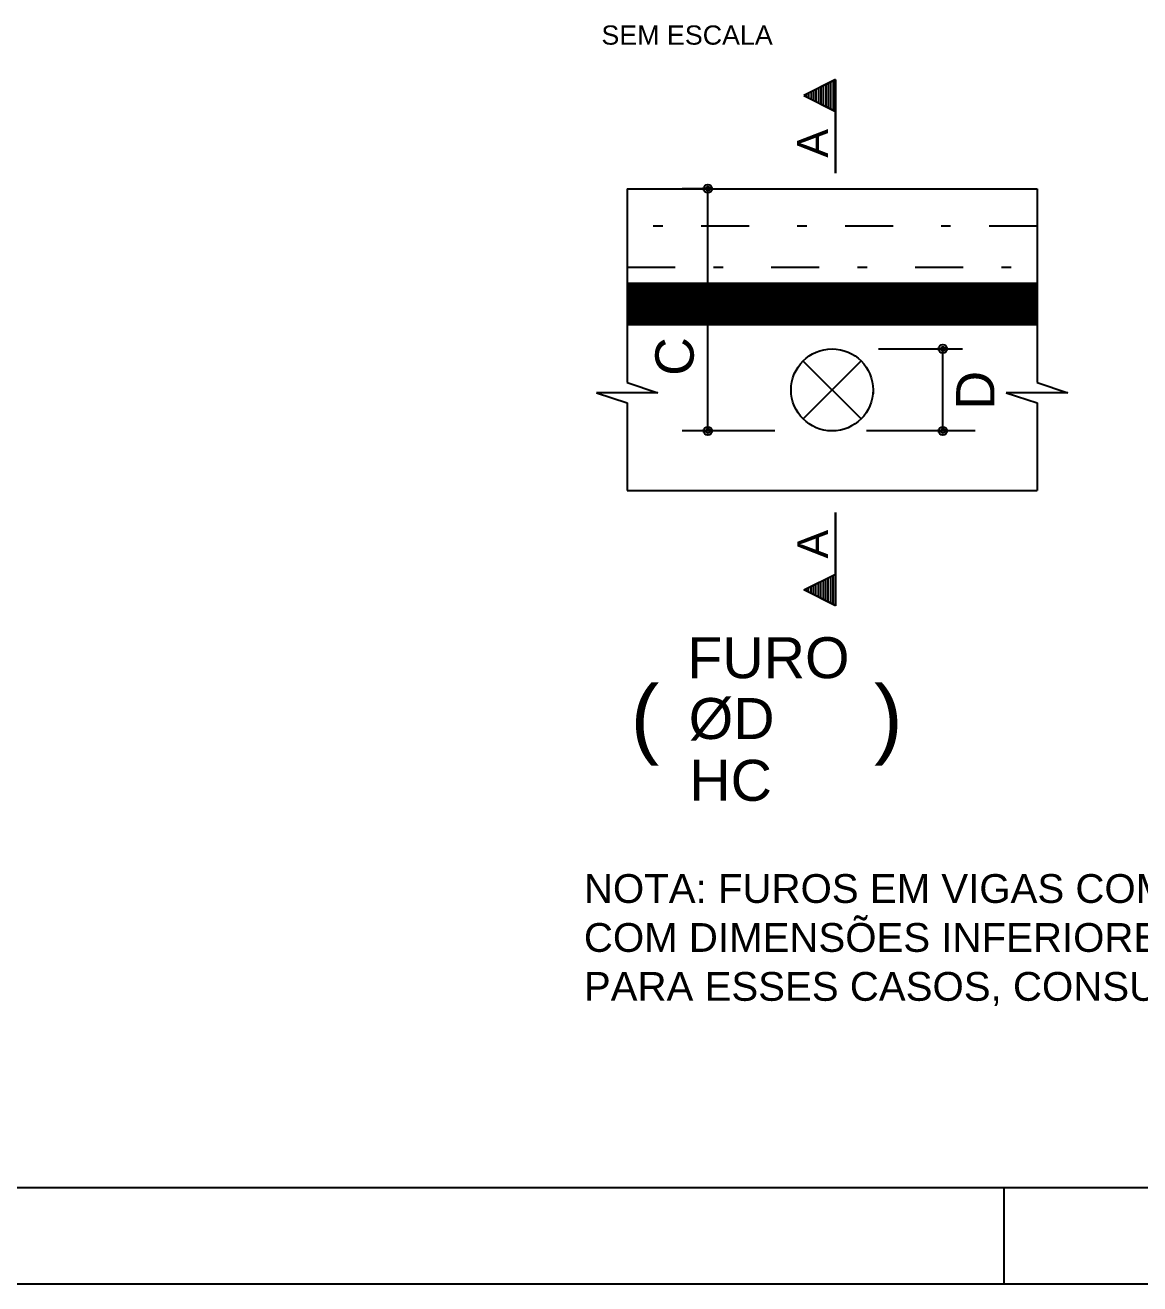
# Model space of a CAD drawing. Extents: x 0 to 119, y 0 to 84.
# Drawn here: x 16.2 to 27.82, y 0 to 13.12 of the extents above; entities that cross this region are included whole.
import ezdxf

# ---------------------------------------------------------------- set-up
doc = ezdxf.new("R2010")
doc.units = 0
doc.header["$MEASUREMENT"] = 0
doc.linetypes.add('ESTILO_TQS_0003', pattern=[1.5, 0.5, -0.4, 0.1, -0.5])
for name, color, linetype in [('15', 12, 'CONTINUOUS'), ('29', 9, 'CONTINUOUS'), ('3', 7, 'CONTINUOUS'), ('40', 7, 'CONTINUOUS'), ('7', 232, 'CONTINUOUS')]:
    doc.layers.add(name, color=color, linetype=linetype)
doc.styles.add('TQS_ARIAL', font='arial.ttf')

msp = doc.modelspace()

# ---------------------------------------------------------------- linework, layer by layer
at = {"layer": '29', "color": 9, "linetype": 'Continuous'}
for p, q in [((22.473323, 9.999959), (22.897356, 10.423992)), ((22.473323, 10.014101), (22.883213, 10.423992)), ((22.473323, 10.028243), (22.869071, 10.423992)), ((22.473323, 10.042386), (22.854929, 10.423992)), ((22.473323, 10.056528), (22.840787, 10.423992)), ((22.473323, 10.07067), (22.826645, 10.423992)), ((22.473323, 10.084812), (22.812503, 10.423992)), ((22.473323, 10.098954), (22.798361, 10.423992)), ((22.473323, 10.113096), (22.784218, 10.423992)), ((22.473323, 10.127238), (22.770076, 10.423992)), ((22.473323, 10.14138), (22.755934, 10.423992)), ((22.473323, 10.155523), (22.741792, 10.423992)), ((22.473323, 10.169665), (22.72765, 10.423992)), ((22.473323, 10.183807), (22.713508, 10.423992)), ((22.473323, 10.197949), (22.699366, 10.423992)), ((22.473323, 10.212091), (22.685224, 10.423992)), ((22.473323, 10.226233), (22.671081, 10.423992)), ((22.473323, 10.240375), (22.656939, 10.423992)), ((22.473323, 10.254518), (22.642797, 10.423992)), ((22.473323, 10.26866), (22.628655, 10.423992)), ((22.473323, 10.282802), (22.614513, 10.423992)), ((22.473323, 10.296944), (22.600371, 10.423992)), ((22.473323, 10.311086), (22.586229, 10.423992)), ((22.473323, 10.325228), (22.572086, 10.423992)), ((22.473323, 10.33937), (22.557944, 10.423992)), ((22.473323, 10.353513), (22.543802, 10.423992)), ((22.473323, 10.367655), (22.52966, 10.423992)), ((22.473323, 10.381797), (22.515518, 10.423992)), ((22.473323, 10.395939), (22.501376, 10.423992)), ((22.473323, 10.410081), (22.487234, 10.423992)), ((22.473323, 10.421285), (22.897712, 9.996895)), ((22.473323, 10.407143), (22.88357, 9.996895)), ((22.473323, 10.393), (22.869428, 9.996895)), ((22.473323, 10.378858), (22.855286, 9.996895)), ((22.473323, 10.364716), (22.841144, 9.996895)), ((22.484401, 9.996895), (22.911498, 10.423992)), ((22.484758, 10.423992), (22.911854, 9.996895)), ((22.498543, 9.996895), (22.92564, 10.423992)), ((22.4989, 10.423992), (22.925997, 9.996895)), ((22.512685, 9.996895), (22.939782, 10.423992)), ((22.513042, 10.423992), (22.940139, 9.996895)), ((22.526827, 9.996895), (22.953924, 10.423992)), ((22.527184, 10.423992), (22.954281, 9.996895)), ((22.540969, 9.996895), (22.968066, 10.423992)), ((22.541326, 10.423992), (22.968423, 9.996895)), ((22.555112, 9.996895), (22.982208, 10.423992)), ((22.555468, 10.423992), (22.982565, 9.996895)), ((22.569254, 9.996895), (22.996351, 10.423992)), ((22.56961, 10.423992), (22.996707, 9.996895)), ((22.583396, 9.996895), (23.010493, 10.423992)), ((22.583753, 10.423992), (23.010849, 9.996895)), ((22.597538, 9.996895), (23.024635, 10.423992)), ((22.597895, 10.423992), (23.024992, 9.996895)), ((22.61168, 9.996895), (23.038777, 10.423992)), ((22.612037, 10.423992), (23.039134, 9.996895)), ((22.625822, 9.996895), (23.052919, 10.423992)), ((22.626179, 10.423992), (23.053276, 9.996895)), ((22.639964, 9.996895), (23.067061, 10.423992)), ((22.640321, 10.423992), (23.067418, 9.996895)), ((22.654107, 9.996895), (23.081203, 10.423992)), ((22.654463, 10.423992), (23.08156, 9.996895)), ((22.668249, 9.996895), (23.095345, 10.423992)), ((22.668605, 10.423992), (23.095702, 9.996895)), ((22.682391, 9.996895), (23.109488, 10.423992)), ((22.682748, 10.423992), (23.109844, 9.996895)), ((22.696533, 9.996895), (23.12363, 10.423992)), ((22.69689, 10.423992), (23.123986, 9.996895)), ((22.710675, 9.996895), (23.137772, 10.423992)), ((22.711032, 10.423992), (23.138129, 9.996895)), ((22.724817, 9.996895), (23.151914, 10.423992)), ((22.725174, 10.423992), (23.152271, 9.996895)), ((22.738959, 9.996895), (23.166056, 10.423992)), ((22.739316, 10.423992), (23.166413, 9.996895)), ((22.753101, 9.996895), (23.180198, 10.423992)), ((22.753458, 10.423992), (23.180555, 9.996895)), ((22.767244, 9.996895), (23.19434, 10.423992)), ((22.7676, 10.423992), (23.194697, 9.996895)), ((22.781386, 9.996895), (23.208483, 10.423992)), ((22.781743, 10.423992), (23.208839, 9.996895)), ((22.795528, 9.996895), (23.222625, 10.423992)), ((22.795885, 10.423992), (23.222981, 9.996895)), ((22.80967, 9.996895), (23.236767, 10.423992)), ((22.810027, 10.423992), (23.237124, 9.996895)), ((22.823812, 9.996895), (23.250909, 10.423992)), ((22.824169, 10.423992), (23.251266, 9.996895)), ((22.837954, 9.996895), (23.265051, 10.423992)), ((22.838311, 10.423992), (23.265408, 9.996895)), ((22.852096, 9.996895), (23.279193, 10.423992)), ((22.852453, 10.423992), (23.27955, 9.996895)), ((22.866239, 9.996895), (23.293335, 10.423992)), ((22.866595, 10.423992), (23.293692, 9.996895)), ((22.880381, 9.996895), (23.307477, 10.423992)), ((22.880737, 10.423992), (23.307834, 9.996895)), ((22.894523, 9.996895), (23.32162, 10.423992)), ((22.89488, 10.423992), (23.321976, 9.996895)), ((22.908665, 9.996895), (23.335762, 10.423992)), ((22.909022, 10.423992), (23.336119, 9.996895)), ((22.922807, 9.996895), (23.349904, 10.423992)), ((22.923164, 10.423992), (23.350261, 9.996895)), ((22.936949, 9.996895), (23.364046, 10.423992)), ((22.937306, 10.423992), (23.364403, 9.996895)), ((22.951091, 9.996895), (23.378188, 10.423992)), ((22.951448, 10.423992), (23.378545, 9.996895)), ((22.965234, 9.996895), (23.39233, 10.423992)), ((22.96559, 10.423992), (23.392687, 9.996895)), ((22.979376, 9.996895), (23.406472, 10.423992)), ((22.979732, 10.423992), (23.406829, 9.996895)), ((22.993518, 9.996895), (23.420615, 10.423992)), ((22.993875, 10.423992), (23.420971, 9.996895)), ((23.00766, 9.996895), (23.434757, 10.423992)), ((23.008017, 10.423992), (23.435113, 9.996895)), ((23.021802, 9.996895), (23.448899, 10.423992)), ((23.022159, 10.423992), (23.449256, 9.996895)), ((23.035944, 9.996895), (23.463041, 10.423992)), ((23.036301, 10.423992), (23.463398, 9.996895)), ((23.050086, 9.996895), (23.477183, 10.423992)), ((23.050443, 10.423992), (23.47754, 9.996895)), ((23.064228, 9.996895), (23.491325, 10.423992)), ((23.064585, 10.423992), (23.491682, 9.996895)), ((23.078371, 9.996895), (23.505467, 10.423992)), ((23.078727, 10.423992), (23.505824, 9.996895)), ((23.092513, 9.996895), (23.51961, 10.423992)), ((23.092869, 10.423992), (23.519966, 9.996895)), ((23.106655, 9.996895), (23.533752, 10.423992)), ((23.107012, 10.423992), (23.534108, 9.996895)), ((23.120797, 9.996895), (23.547894, 10.423992)), ((23.121154, 10.423992), (23.548251, 9.996895)), ((23.134939, 9.996895), (23.562036, 10.423992)), ((23.135296, 10.423992), (23.562393, 9.996895)), ((23.149081, 9.996895), (23.576178, 10.423992)), ((23.149438, 10.423992), (23.576535, 9.996895)), ((23.163223, 9.996895), (23.59032, 10.423992)), ((23.16358, 10.423992), (23.590677, 9.996895)), ((23.177366, 9.996895), (23.604462, 10.423992)), ((23.177722, 10.423992), (23.604819, 9.996895)), ((23.191508, 9.996895), (23.618604, 10.423992)), ((23.191864, 10.423992), (23.618961, 9.996895)), ((23.20565, 9.996895), (23.632747, 10.423992)), ((23.206007, 10.423992), (23.633103, 9.996895)), ((23.219792, 9.996895), (23.646889, 10.423992)), ((23.220149, 10.423992), (23.647246, 9.996895)), ((23.233934, 9.996895), (23.661031, 10.423992)), ((23.234291, 10.423992), (23.661388, 9.996895)), ((23.248076, 9.996895), (23.675173, 10.423992)), ((23.248433, 10.423992), (23.67553, 9.996895)), ((23.262218, 9.996895), (23.689315, 10.423992)), ((23.262575, 10.423992), (23.689672, 9.996895)), ((23.27636, 9.996895), (23.703457, 10.423992)), ((23.276717, 10.423992), (23.703814, 9.996895)), ((23.290503, 9.996895), (23.717599, 10.423992)), ((23.290859, 10.423992), (23.717956, 9.996895)), ((23.304645, 9.996895), (23.731742, 10.423992)), ((23.305002, 10.423992), (23.732098, 9.996895)), ((23.318787, 9.996895), (23.745884, 10.423992)), ((23.319144, 10.423992), (23.74624, 9.996895)), ((23.332929, 9.996895), (23.760026, 10.423992)), ((23.333286, 10.423992), (23.760383, 9.996895)), ((23.347071, 9.996895), (23.774168, 10.423992)), ((23.347428, 10.423992), (23.774525, 9.996895)), ((23.361213, 9.996895), (23.78831, 10.423992)), ((23.36157, 10.423992), (23.788667, 9.996895)), ((23.375355, 9.996895), (23.802452, 10.423992)), ((23.375712, 10.423992), (23.802809, 9.996895)), ((23.389498, 9.996895), (23.816594, 10.423992)), ((23.389854, 10.423992), (23.816951, 9.996895)), ((23.40364, 9.996895), (23.830737, 10.423992)), ((23.403996, 10.423992), (23.831093, 9.996895)), ((23.417782, 9.996895), (23.844879, 10.423992)), ((23.418139, 10.423992), (23.845235, 9.996895)), ((23.431924, 9.996895), (23.859021, 10.423992)), ((23.432281, 10.423992), (23.859378, 9.996895)), ((23.446066, 9.996895), (23.873163, 10.423992)), ((23.446423, 10.423992), (23.87352, 9.996895)), ((23.460208, 9.996895), (23.887305, 10.423992)), ((23.460565, 10.423992), (23.887662, 9.996895)), ((23.47435, 9.996895), (23.901447, 10.423992)), ((23.474707, 10.423992), (23.901804, 9.996895)), ((23.488493, 9.996895), (23.915589, 10.423992)), ((23.488849, 10.423992), (23.915946, 9.996895)), ((23.502635, 9.996895), (23.929731, 10.423992)), ((23.502991, 10.423992), (23.930088, 9.996895)), ((23.516777, 9.996895), (23.943874, 10.423992)), ((23.517134, 10.423992), (23.94423, 9.996895)), ((23.530919, 9.996895), (23.958016, 10.423992)), ((23.531276, 10.423992), (23.958372, 9.996895)), ((23.545061, 9.996895), (23.972158, 10.423992)), ((23.545418, 10.423992), (23.972515, 9.996895)), ((23.559203, 9.996895), (23.9863, 10.423992)), ((23.55956, 10.423992), (23.986657, 9.996895)), ((23.573345, 9.996895), (24.000442, 10.423992)), ((23.573702, 10.423992), (24.000799, 9.996895)), ((23.587487, 9.996895), (24.014584, 10.423992)), ((23.587844, 10.423992), (24.014941, 9.996895)), ((23.60163, 9.996895), (24.028726, 10.423992)), ((23.601986, 10.423992), (24.029083, 9.996895)), ((23.615772, 9.996895), (24.042869, 10.423992)), ((23.616129, 10.423992), (24.043225, 9.996895)), ((23.629914, 9.996895), (24.057011, 10.423992)), ((23.630271, 10.423992), (24.057367, 9.996895)), ((23.644056, 9.996895), (24.071153, 10.423992)), ((23.644413, 10.423992), (24.07151, 9.996895)), ((23.658198, 9.996895), (24.085295, 10.423992)), ((23.658555, 10.423992), (24.085652, 9.996895)), ((23.67234, 9.996895), (24.099437, 10.423992)), ((23.672697, 10.423992), (24.099794, 9.996895)), ((23.686482, 9.996895), (24.113579, 10.423992)), ((23.686839, 10.423992), (24.113936, 9.996895)), ((23.700625, 9.996895), (24.127721, 10.423992)), ((23.700981, 10.423992), (24.128078, 9.996895)), ((23.714767, 9.996895), (24.141863, 10.423992)), ((23.715123, 10.423992), (24.14222, 9.996895)), ((23.728909, 9.996895), (24.156006, 10.423992)), ((23.729266, 10.423992), (24.156362, 9.996895)), ((23.743051, 9.996895), (24.170148, 10.423992)), ((23.743408, 10.423992), (24.170505, 9.996895)), ((23.757193, 9.996895), (24.18429, 10.423992)), ((23.75755, 10.423992), (24.184647, 9.996895)), ((23.771335, 9.996895), (24.198432, 10.423992)), ((23.771692, 10.423992), (24.198789, 9.996895)), ((23.785477, 9.996895), (24.212574, 10.423992)), ((23.785834, 10.423992), (24.212931, 9.996895)), ((23.79962, 9.996895), (24.226716, 10.423992)), ((23.799976, 10.423992), (24.227073, 9.996895)), ((23.813762, 9.996895), (24.240858, 10.423992)), ((23.814118, 10.423992), (24.241215, 9.996895)), ((23.827904, 9.996895), (24.255001, 10.423992)), ((23.828261, 10.423992), (24.255357, 9.996895)), ((23.842046, 9.996895), (24.269143, 10.423992)), ((23.842403, 10.423992), (24.269499, 9.996895)), ((23.856188, 9.996895), (24.283285, 10.423992)), ((23.856545, 10.423992), (24.283642, 9.996895)), ((23.87033, 9.996895), (24.297427, 10.423992)), ((23.870687, 10.423992), (24.297784, 9.996895)), ((23.884472, 9.996895), (24.311569, 10.423992)), ((23.884829, 10.423992), (24.311926, 9.996895)), ((23.898614, 9.996895), (24.325711, 10.423992)), ((23.898971, 10.423992), (24.326068, 9.996895)), ((23.912757, 9.996895), (24.339853, 10.423992)), ((23.913113, 10.423992), (24.34021, 9.996895)), ((23.926899, 9.996895), (24.353996, 10.423992)), ((23.927255, 10.423992), (24.354352, 9.996895)), ((23.941041, 9.996895), (24.368138, 10.423992)), ((23.941398, 10.423992), (24.368494, 9.996895)), ((23.955183, 9.996895), (24.38228, 10.423992)), ((23.95554, 10.423992), (24.382637, 9.996895)), ((23.969325, 9.996895), (24.396422, 10.423992)), ((23.969682, 10.423992), (24.396779, 9.996895)), ((23.983467, 9.996895), (24.410564, 10.423992)), ((23.983824, 10.423992), (24.410921, 9.996895)), ((23.997609, 9.996895), (24.424706, 10.423992)), ((23.997966, 10.423992), (24.425063, 9.996895)), ((24.011752, 9.996895), (24.438848, 10.423992)), ((24.012108, 10.423992), (24.439205, 9.996895)), ((24.025894, 9.996895), (24.45299, 10.423992)), ((24.02625, 10.423992), (24.453347, 9.996895)), ((24.040036, 9.996895), (24.467133, 10.423992)), ((24.040393, 10.423992), (24.467489, 9.996895)), ((24.054178, 9.996895), (24.481275, 10.423992)), ((24.054535, 10.423992), (24.481632, 9.996895)), ((24.06832, 9.996895), (24.495417, 10.423992)), ((24.068677, 10.423992), (24.495774, 9.996895)), ((24.082462, 9.996895), (24.509559, 10.423992)), ((24.082819, 10.423992), (24.509916, 9.996895)), ((24.096604, 9.996895), (24.523701, 10.423992)), ((24.096961, 10.423992), (24.524058, 9.996895)), ((24.110746, 9.996895), (24.537843, 10.423992)), ((24.111103, 10.423992), (24.5382, 9.996895)), ((24.124889, 9.996895), (24.551985, 10.423992)), ((24.125245, 10.423992), (24.552342, 9.996895)), ((24.139031, 9.996895), (24.566128, 10.423992)), ((24.139388, 10.423992), (24.566484, 9.996895)), ((24.153173, 9.996895), (24.58027, 10.423992)), ((24.15353, 10.423992), (24.580626, 9.996895)), ((24.167315, 9.996895), (24.594412, 10.423992)), ((24.167672, 10.423992), (24.594769, 9.996895)), ((24.181457, 9.996895), (24.608554, 10.423992)), ((24.181814, 10.423992), (24.608911, 9.996895)), ((24.195599, 9.996895), (24.622696, 10.423992)), ((24.195956, 10.423992), (24.623053, 9.996895)), ((24.209741, 9.996895), (24.636838, 10.423992)), ((24.210098, 10.423992), (24.637195, 9.996895)), ((24.223884, 9.996895), (24.65098, 10.423992)), ((24.22424, 10.423992), (24.651337, 9.996895)), ((24.238026, 9.996895), (24.665123, 10.423992)), ((24.238382, 10.423992), (24.665479, 9.996895)), ((24.252168, 9.996895), (24.679265, 10.423992)), ((24.252525, 10.423992), (24.679621, 9.996895)), ((24.26631, 9.996895), (24.693407, 10.423992)), ((24.266667, 10.423992), (24.693764, 9.996895)), ((24.280452, 9.996895), (24.707549, 10.423992)), ((24.280809, 10.423992), (24.707906, 9.996895)), ((24.294594, 9.996895), (24.721691, 10.423992)), ((24.294951, 10.423992), (24.722048, 9.996895)), ((24.308736, 9.996895), (24.735833, 10.423992)), ((24.309093, 10.423992), (24.73619, 9.996895)), ((24.322879, 9.996895), (24.749975, 10.423992)), ((24.323235, 10.423992), (24.750332, 9.996895)), ((24.337021, 9.996895), (24.764117, 10.423992)), ((24.337377, 10.423992), (24.764474, 9.996895)), ((24.351163, 9.996895), (24.77826, 10.423992)), ((24.35152, 10.423992), (24.778616, 9.996895)), ((24.365305, 9.996895), (24.792402, 10.423992)), ((24.365662, 10.423992), (24.792758, 9.996895)), ((24.379447, 9.996895), (24.806544, 10.423992)), ((24.379804, 10.423992), (24.806901, 9.996895)), ((24.393589, 9.996895), (24.820686, 10.423992)), ((24.393946, 10.423992), (24.821043, 9.996895)), ((24.407731, 9.996895), (24.834828, 10.423992)), ((24.408088, 10.423992), (24.835185, 9.996895)), ((24.421873, 9.996895), (24.84897, 10.423992)), ((24.42223, 10.423992), (24.849327, 9.996895)), ((24.436016, 9.996895), (24.863112, 10.423992)), ((24.436372, 10.423992), (24.863469, 9.996895)), ((24.450158, 9.996895), (24.877255, 10.423992)), ((24.450515, 10.423992), (24.877611, 9.996895)), ((24.4643, 9.996895), (24.891397, 10.423992)), ((24.464657, 10.423992), (24.891753, 9.996895)), ((24.478442, 9.996895), (24.905539, 10.423992)), ((24.478799, 10.423992), (24.905896, 9.996895)), ((24.492584, 9.996895), (24.919681, 10.423992)), ((24.492941, 10.423992), (24.920038, 9.996895)), ((24.506726, 9.996895), (24.933823, 10.423992)), ((24.507083, 10.423992), (24.93418, 9.996895)), ((24.520868, 9.996895), (24.947965, 10.423992)), ((24.521225, 10.423992), (24.948322, 9.996895)), ((24.535011, 9.996895), (24.962107, 10.423992)), ((24.535367, 10.423992), (24.962464, 9.996895)), ((24.549153, 9.996895), (24.976249, 10.423992)), ((24.549509, 10.423992), (24.976606, 9.996895)), ((24.563295, 9.996895), (24.990392, 10.423992)), ((24.563652, 10.423992), (24.990748, 9.996895)), ((24.577437, 9.996895), (25.004534, 10.423992)), ((24.577794, 10.423992), (25.004891, 9.996895)), ((24.591579, 9.996895), (25.018676, 10.423992)), ((24.591936, 10.423992), (25.019033, 9.996895)), ((24.605721, 9.996895), (25.032818, 10.423992)), ((24.606078, 10.423992), (25.033175, 9.996895)), ((24.619863, 9.996895), (25.04696, 10.423992)), ((24.62022, 10.423992), (25.047317, 9.996895)), ((24.634006, 9.996895), (25.061102, 10.423992)), ((24.634362, 10.423992), (25.061459, 9.996895)), ((24.648148, 9.996895), (25.075244, 10.423992)), ((24.648504, 10.423992), (25.075601, 9.996895)), ((24.66229, 9.996895), (25.089387, 10.423992)), ((24.662647, 10.423992), (25.089743, 9.996895)), ((24.676432, 9.996895), (25.103529, 10.423992)), ((24.676789, 10.423992), (25.103885, 9.996895)), ((24.690574, 9.996895), (25.117671, 10.423992)), ((24.690931, 10.423992), (25.118028, 9.996895)), ((24.704716, 9.996895), (25.131813, 10.423992)), ((24.705073, 10.423992), (25.13217, 9.996895)), ((24.718858, 9.996895), (25.145955, 10.423992)), ((24.719215, 10.423992), (25.146312, 9.996895)), ((24.733, 9.996895), (25.160097, 10.423992)), ((24.733357, 10.423992), (25.160454, 9.996895)), ((24.747143, 9.996895), (25.174239, 10.423992)), ((24.747499, 10.423992), (25.174596, 9.996895)), ((24.761285, 9.996895), (25.188382, 10.423992)), ((24.761641, 10.423992), (25.188738, 9.996895)), ((24.775427, 9.996895), (25.202524, 10.423992)), ((24.775784, 10.423992), (25.20288, 9.996895)), ((24.789569, 9.996895), (25.216666, 10.423992)), ((24.789926, 10.423992), (25.217023, 9.996895)), ((24.803711, 9.996895), (25.230808, 10.423992)), ((24.804068, 10.423992), (25.231165, 9.996895)), ((24.817853, 9.996895), (25.24495, 10.423992)), ((24.81821, 10.423992), (25.245307, 9.996895)), ((24.831995, 9.996895), (25.259092, 10.423992)), ((24.832352, 10.423992), (25.259449, 9.996895)), ((24.846138, 9.996895), (25.273234, 10.423992)), ((24.846494, 10.423992), (25.273591, 9.996895)), ((24.86028, 9.996895), (25.287376, 10.423992)), ((24.860636, 10.423992), (25.287733, 9.996895)), ((24.874422, 9.996895), (25.301519, 10.423992)), ((24.874779, 10.423992), (25.301875, 9.996895)), ((24.888564, 9.996895), (25.315661, 10.423992)), ((24.888921, 10.423992), (25.316018, 9.996895)), ((24.902706, 9.996895), (25.329803, 10.423992)), ((24.903063, 10.423992), (25.33016, 9.996895)), ((24.916848, 9.996895), (25.343945, 10.423992)), ((24.917205, 10.423992), (25.344302, 9.996895)), ((24.93099, 9.996895), (25.358087, 10.423992)), ((24.931347, 10.423992), (25.358444, 9.996895)), ((24.945132, 9.996895), (25.372229, 10.423992)), ((24.945489, 10.423992), (25.372586, 9.996895)), ((24.959275, 9.996895), (25.386371, 10.423992)), ((24.959631, 10.423992), (25.386728, 9.996895)), ((24.973417, 9.996895), (25.400514, 10.423992)), ((24.973774, 10.423992), (25.40087, 9.996895)), ((24.987559, 9.996895), (25.414656, 10.423992)), ((24.987916, 10.423992), (25.415012, 9.996895)), ((25.001701, 9.996895), (25.428798, 10.423992)), ((25.002058, 10.423992), (25.429155, 9.996895)), ((25.015843, 9.996895), (25.44294, 10.423992)), ((25.0162, 10.423992), (25.443297, 9.996895)), ((25.029985, 9.996895), (25.457082, 10.423992)), ((25.030342, 10.423992), (25.457439, 9.996895)), ((25.044127, 9.996895), (25.471224, 10.423992)), ((25.044484, 10.423992), (25.471581, 9.996895)), ((25.05827, 9.996895), (25.485366, 10.423992)), ((25.058626, 10.423992), (25.485723, 9.996895)), ((25.072412, 9.996895), (25.499509, 10.423992)), ((25.072768, 10.423992), (25.499865, 9.996895)), ((25.086554, 9.996895), (25.513651, 10.423992)), ((25.086911, 10.423992), (25.514007, 9.996895)), ((25.100696, 9.996895), (25.527793, 10.423992)), ((25.101053, 10.423992), (25.52815, 9.996895)), ((25.114838, 9.996895), (25.541935, 10.423992)), ((25.115195, 10.423992), (25.542292, 9.996895)), ((25.12898, 9.996895), (25.556077, 10.423992)), ((25.129337, 10.423992), (25.556434, 9.996895)), ((25.143122, 9.996895), (25.570219, 10.423992)), ((25.143479, 10.423992), (25.570576, 9.996895)), ((25.157265, 9.996895), (25.584361, 10.423992)), ((25.157621, 10.423992), (25.584718, 9.996895)), ((25.171407, 9.996895), (25.598503, 10.423992)), ((25.171763, 10.423992), (25.59886, 9.996895)), ((25.185549, 9.996895), (25.612646, 10.423992)), ((25.185906, 10.423992), (25.613002, 9.996895)), ((25.199691, 9.996895), (25.626788, 10.423992)), ((25.200048, 10.423992), (25.627144, 9.996895)), ((25.213833, 9.996895), (25.64093, 10.423992)), ((25.21419, 10.423992), (25.641287, 9.996895)), ((25.227975, 9.996895), (25.655072, 10.423992)), ((25.228332, 10.423992), (25.655429, 9.996895)), ((25.242117, 9.996895), (25.669214, 10.423992)), ((25.242474, 10.423992), (25.669571, 9.996895)), ((25.256259, 9.996895), (25.683356, 10.423992)), ((25.256616, 10.423992), (25.683713, 9.996895)), ((25.270402, 9.996895), (25.697498, 10.423992)), ((25.270758, 10.423992), (25.697855, 9.996895)), ((25.284544, 9.996895), (25.711641, 10.423992)), ((25.284901, 10.423992), (25.711997, 9.996895)), ((25.298686, 9.996895), (25.725783, 10.423992)), ((25.299043, 10.423992), (25.726139, 9.996895)), ((25.312828, 9.996895), (25.739925, 10.423992)), ((25.313185, 10.423992), (25.740282, 9.996895)), ((25.32697, 9.996895), (25.754067, 10.423992)), ((25.327327, 10.423992), (25.754424, 9.996895)), ((25.341112, 9.996895), (25.768209, 10.423992)), ((25.341469, 10.423992), (25.768566, 9.996895)), ((25.355254, 9.996895), (25.782351, 10.423992)), ((25.355611, 10.423992), (25.782708, 9.996895)), ((25.369397, 9.996895), (25.796493, 10.423992)), ((25.369753, 10.423992), (25.79685, 9.996895)), ((25.383539, 9.996895), (25.810636, 10.423992)), ((25.383895, 10.423992), (25.810992, 9.996895)), ((25.397681, 9.996895), (25.824778, 10.423992)), ((25.398038, 10.423992), (25.825134, 9.996895)), ((25.411823, 9.996895), (25.83892, 10.423992)), ((25.41218, 10.423992), (25.839277, 9.996895)), ((25.425965, 9.996895), (25.853062, 10.423992)), ((25.426322, 10.423992), (25.853419, 9.996895)), ((25.440107, 9.996895), (25.867204, 10.423992)), ((25.440464, 10.423992), (25.867561, 9.996895)), ((25.454249, 9.996895), (25.881346, 10.423992)), ((25.454606, 10.423992), (25.881703, 9.996895)), ((25.468392, 9.996895), (25.895488, 10.423992)), ((25.468748, 10.423992), (25.895845, 9.996895)), ((25.482534, 9.996895), (25.90963, 10.423992)), ((25.48289, 10.423992), (25.909987, 9.996895)), ((25.496676, 9.996895), (25.923773, 10.423992)), ((25.497033, 10.423992), (25.924129, 9.996895)), ((25.510818, 9.996895), (25.937915, 10.423992)), ((25.511175, 10.423992), (25.938271, 9.996895)), ((25.52496, 9.996895), (25.952057, 10.423992)), ((25.525317, 10.423992), (25.952414, 9.996895)), ((25.539102, 9.996895), (25.966199, 10.423992)), ((25.539459, 10.423992), (25.966556, 9.996895)), ((25.553244, 9.996895), (25.980341, 10.423992)), ((25.553601, 10.423992), (25.980698, 9.996895)), ((25.567386, 9.996895), (25.994483, 10.423992)), ((25.567743, 10.423992), (25.99484, 9.996895)), ((25.581529, 9.996895), (26.008625, 10.423992)), ((25.581885, 10.423992), (26.008982, 9.996895)), ((25.595671, 9.996895), (26.022768, 10.423992)), ((25.596027, 10.423992), (26.023124, 9.996895)), ((25.609813, 9.996895), (26.03691, 10.423992)), ((25.61017, 10.423992), (26.037266, 9.996895)), ((25.623955, 9.996895), (26.051052, 10.423992)), ((25.624312, 10.423992), (26.051409, 9.996895)), ((25.638097, 9.996895), (26.065194, 10.423992)), ((25.638454, 10.423992), (26.065551, 9.996895)), ((25.652239, 9.996895), (26.079336, 10.423992)), ((25.652596, 10.423992), (26.079693, 9.996895)), ((25.666381, 9.996895), (26.093478, 10.423992)), ((25.666738, 10.423992), (26.093835, 9.996895)), ((25.680524, 9.996895), (26.10762, 10.423992)), ((25.68088, 10.423992), (26.107977, 9.996895)), ((25.694666, 9.996895), (26.121762, 10.423992)), ((25.695022, 10.423992), (26.122119, 9.996895)), ((25.708808, 9.996895), (26.135905, 10.423992)), ((25.709165, 10.423992), (26.136261, 9.996895)), ((25.72295, 9.996895), (26.150047, 10.423992)), ((25.723307, 10.423992), (26.150404, 9.996895)), ((25.737092, 9.996895), (26.164189, 10.423992)), ((25.737449, 10.423992), (26.164546, 9.996895)), ((25.751234, 9.996895), (26.178331, 10.423992)), ((25.751591, 10.423992), (26.178688, 9.996895)), ((25.765376, 9.996895), (26.192473, 10.423992)), ((25.765733, 10.423992), (26.19283, 9.996895)), ((25.779518, 9.996895), (26.206615, 10.423992)), ((25.779875, 10.423992), (26.206972, 9.996895)), ((25.793661, 9.996895), (26.220757, 10.423992)), ((25.794017, 10.423992), (26.221114, 9.996895)), ((25.807803, 9.996895), (26.2349, 10.423992)), ((25.80816, 10.423992), (26.235256, 9.996895)), ((25.821945, 9.996895), (26.249042, 10.423992)), ((25.822302, 10.423992), (26.249398, 9.996895)), ((25.836087, 9.996895), (26.263184, 10.423992)), ((25.836444, 10.423992), (26.263541, 9.996895)), ((25.850229, 9.996895), (26.277326, 10.423992)), ((25.850586, 10.423992), (26.277683, 9.996895)), ((25.864371, 9.996895), (26.291468, 10.423992)), ((25.864728, 10.423992), (26.291825, 9.996895)), ((25.878513, 9.996895), (26.30561, 10.423992)), ((25.87887, 10.423992), (26.305967, 9.996895)), ((25.892656, 9.996895), (26.319752, 10.423992)), ((25.893012, 10.423992), (26.320109, 9.996895)), ((25.906798, 9.996895), (26.333895, 10.423992)), ((25.907154, 10.423992), (26.334251, 9.996895)), ((25.92094, 9.996895), (26.348037, 10.423992)), ((25.921297, 10.423992), (26.348393, 9.996895)), ((25.935082, 9.996895), (26.362179, 10.423992)), ((25.935439, 10.423992), (26.362536, 9.996895)), ((25.949224, 9.996895), (26.376321, 10.423992)), ((25.949581, 10.423992), (26.376678, 9.996895)), ((25.963366, 9.996895), (26.390463, 10.423992)), ((25.963723, 10.423992), (26.39082, 9.996895)), ((25.977508, 9.996895), (26.404605, 10.423992)), ((25.977865, 10.423992), (26.404962, 9.996895)), ((25.991651, 9.996895), (26.418747, 10.423992)), ((25.992007, 10.423992), (26.419104, 9.996895)), ((26.005793, 9.996895), (26.432889, 10.423992)), ((26.006149, 10.423992), (26.433246, 9.996895)), ((26.019935, 9.996895), (26.447032, 10.423992)), ((26.020292, 10.423992), (26.447388, 9.996895)), ((26.034077, 9.996895), (26.461174, 10.423992)), ((26.034434, 10.423992), (26.46153, 9.996895)), ((26.048219, 9.996895), (26.475316, 10.423992)), ((26.048576, 10.423992), (26.475673, 9.996895)), ((26.062361, 9.996895), (26.489458, 10.423992)), ((26.062718, 10.423992), (26.489815, 9.996895)), ((26.076503, 9.996895), (26.5036, 10.423992)), ((26.07686, 10.423992), (26.503957, 9.996895)), ((26.090645, 9.996895), (26.517742, 10.423992)), ((26.091002, 10.423992), (26.518099, 9.996895)), ((26.104788, 9.996895), (26.531884, 10.423992)), ((26.105144, 10.423992), (26.532241, 9.996895)), ((26.11893, 9.996895), (26.546027, 10.423992)), ((26.119287, 10.423992), (26.546383, 9.996895)), ((26.133072, 9.996895), (26.560169, 10.423992)), ((26.133429, 10.423992), (26.560525, 9.996895)), ((26.147214, 9.996895), (26.574311, 10.423992)), ((26.147571, 10.423992), (26.574668, 9.996895)), ((26.161356, 9.996895), (26.588453, 10.423992)), ((26.161713, 10.423992), (26.58881, 9.996895)), ((26.175498, 9.996895), (26.602595, 10.423992)), ((26.175855, 10.423992), (26.602952, 9.996895)), ((26.18964, 9.996895), (26.616737, 10.423992)), ((26.189997, 10.423992), (26.617094, 9.996895)), ((26.203783, 9.996895), (26.630879, 10.423992)), ((26.204139, 10.423992), (26.631236, 9.996895)), ((26.217925, 9.996895), (26.645022, 10.423992)), ((26.218281, 10.423992), (26.645378, 9.996895)), ((26.232067, 9.996895), (26.659164, 10.423992)), ((26.232424, 10.423992), (26.65952, 9.996895)), ((26.246209, 9.996895), (26.673306, 10.423992)), ((26.246566, 10.423992), (26.673663, 9.996895)), ((26.260351, 9.996895), (26.687448, 10.423992)), ((26.260708, 10.423992), (26.687805, 9.996895)), ((26.274493, 9.996895), (26.70159, 10.423992)), ((26.27485, 10.423992), (26.701947, 9.996895)), ((26.288635, 9.996895), (26.715732, 10.423992)), ((26.288992, 10.423992), (26.716089, 9.996895)), ((26.302778, 9.996895), (26.729874, 10.423992)), ((26.303134, 10.423992), (26.730231, 9.996895)), ((26.31692, 9.996895), (26.744291, 10.423992)), ((26.317276, 10.423992), (26.744291, 9.996895)), ((26.331062, 9.996895), (26.744291, 10.410124)), ((26.331419, 10.423992), (26.744291, 10.01112)), ((26.345204, 9.996895), (26.744291, 10.395982)), ((26.345561, 10.423992), (26.744291, 10.025262)), ((26.359346, 9.996895), (26.744291, 10.38184)), ((26.359703, 10.423992), (26.744291, 10.039404)), ((26.373488, 9.996895), (26.744291, 10.367698)), ((26.373845, 10.423992), (26.744291, 10.053546)), ((26.387987, 10.423992), (26.744291, 10.067688)), ((26.402129, 10.423992), (26.744291, 10.08183)), ((26.416271, 10.423992), (26.744291, 10.095973)), ((26.430413, 10.423992), (26.744291, 10.110115)), ((26.444556, 10.423992), (26.744291, 10.124257)), ((26.458698, 10.423992), (26.744291, 10.138399)), ((26.47284, 10.423992), (26.744291, 10.152541)), ((26.486982, 10.423992), (26.744291, 10.166683)), ((26.501124, 10.423992), (26.744291, 10.180825)), ((26.515266, 10.423992), (26.744291, 10.194968)), ((26.529408, 10.423992), (26.744291, 10.20911)), ((26.543551, 10.423992), (26.744291, 10.223252)), ((26.557693, 10.423992), (26.744291, 10.237394)), ((26.571835, 10.423992), (26.744291, 10.251536)), ((26.585977, 10.423992), (26.744291, 10.265678)), ((26.600119, 10.423992), (26.744291, 10.27982)), ((26.614261, 10.423992), (26.744291, 10.293962)), ((26.628403, 10.423992), (26.744291, 10.308105)), ((26.642546, 10.423992), (26.744291, 10.322247)), ((26.656688, 10.423992), (26.744291, 10.336389)), ((26.67083, 10.423992), (26.744291, 10.350531)), ((26.684972, 10.423992), (26.744291, 10.364673)), ((26.699114, 10.423992), (26.744291, 10.378815)), ((26.713256, 10.423992), (26.744291, 10.392957)), ((26.727398, 10.423992), (26.744291, 10.4071)), ((26.74154, 10.423992), (26.744291, 10.421242)), ((22.473323, 10.350574), (22.827002, 9.996895)), ((22.473323, 10.336432), (22.81286, 9.996895)), ((22.473323, 10.32229), (22.798717, 9.996895)), ((22.473323, 10.308148), (22.784575, 9.996895)), ((22.473323, 10.294006), (22.770433, 9.996895)), ((22.473323, 10.279863), (22.756291, 9.996895)), ((22.473323, 10.265721), (22.742149, 9.996895)), ((22.473323, 10.251579), (22.728007, 9.996895)), ((22.473323, 10.237437), (22.713865, 9.996895)), ((26.38763, 9.996895), (26.744291, 10.353556)), ((26.401772, 9.996895), (26.744291, 10.339413)), ((26.415915, 9.996895), (26.744291, 10.325271)), ((26.430057, 9.996895), (26.744291, 10.311129)), ((26.444199, 9.996895), (26.744291, 10.296987)), ((26.458341, 9.996895), (26.744291, 10.282845)), ((26.472483, 9.996895), (26.744291, 10.268703)), ((26.486625, 9.996895), (26.744291, 10.254561)), ((26.500767, 9.996895), (26.744291, 10.240418)), ((22.473323, 10.223295), (22.699722, 9.996895)), ((22.473323, 10.209153), (22.68558, 9.996895)), ((22.473323, 10.195011), (22.671438, 9.996895)), ((22.473323, 10.180868), (22.657296, 9.996895)), ((22.473323, 10.166726), (22.643154, 9.996895)), ((22.473323, 10.152584), (22.629012, 9.996895)), ((22.473323, 10.138442), (22.61487, 9.996895)), ((22.473323, 10.1243), (22.600727, 9.996895)), ((22.473323, 10.110158), (22.586585, 9.996895)), ((26.51491, 9.996895), (26.744291, 10.226276)), ((26.529052, 9.996895), (26.744291, 10.212134)), ((26.543194, 9.996895), (26.744291, 10.197992)), ((26.557336, 9.996895), (26.744291, 10.18385)), ((26.571478, 9.996895), (26.744291, 10.169708)), ((26.58562, 9.996895), (26.744291, 10.155566)), ((26.599762, 9.996895), (26.744291, 10.141424)), ((26.613905, 9.996895), (26.744291, 10.127281)), ((26.628047, 9.996895), (26.744291, 10.113139)), ((26.642189, 9.996895), (26.744291, 10.098997)), ((22.473323, 10.096016), (22.572443, 9.996895)), ((22.473323, 10.081873), (22.558301, 9.996895)), ((22.473323, 10.067731), (22.544159, 9.996895)), ((22.473323, 10.053589), (22.530017, 9.996895)), ((22.473323, 10.039447), (22.515875, 9.996895)), ((22.473323, 10.025305), (22.501733, 9.996895)), ((22.473323, 10.011163), (22.48759, 9.996895)), ((26.656331, 9.996895), (26.744291, 10.084855)), ((26.670473, 9.996895), (26.744291, 10.070713)), ((26.684615, 9.996895), (26.744291, 10.056571)), ((26.698757, 9.996895), (26.744291, 10.042429)), ((26.712899, 9.996895), (26.744291, 10.028286)), ((26.727042, 9.996895), (26.744291, 10.014144)), ((26.741184, 9.996895), (26.744291, 10.000002))]:
    msp.add_line(p, q, dxfattribs=at)
msp.add_lwpolyline([(22.473323, 9.996895), (26.744291, 9.996895), (26.744291, 10.423992), (22.473323, 10.423992), (22.473323, 9.996895)], dxfattribs=at)
at = {"layer": '3', "color": 7, "linetype": 'Continuous'}
for p, q in [((24.644961, 12.548569), (24.312761, 12.382469)), ((24.643568, 12.54631), (24.315885, 12.382469)), ((24.491638, 12.471907), (24.491638, 12.29303)), ((24.517191, 12.484684), (24.517191, 12.280254)), ((24.542746, 12.497461), (24.542746, 12.267476)), ((24.5683, 12.510239), (24.5683, 12.2547)), ((24.593853, 12.523015), (24.593853, 12.241923)), ((24.619407, 12.535792), (24.619407, 12.229145)), ((24.643567, 12.54631), (24.643567, 11.574825)), ((24.644961, 11.574825), (24.644961, 12.548569)), ((24.312761, 12.382469), (24.643568, 12.217065)), ((24.315886, 12.382469), (24.643567, 12.218627)), ((24.338314, 12.395246), (24.338314, 12.367074)), ((24.363868, 12.408023), (24.363868, 12.356915)), ((24.389423, 12.420799), (24.389423, 12.344137)), ((24.414976, 12.433577), (24.414976, 12.331361)), ((24.44053, 12.446353), (24.44053, 12.318584)), ((24.466084, 12.45913), (24.466084, 12.305807)), ((22.473323, 11.411372), (26.744291, 11.411372)), ((22.473323, 11.411372), (22.473323, 9.392127)), ((23.351057, 11.411372), (23.047109, 11.411372)), ((23.314044, 11.019814), (23.314044, 11.411372)), ((26.744291, 11.411372), (26.744291, 9.392127)), ((23.314044, 8.88703), (23.314044, 11.019814)), ((26.744291, 10.423992), (22.473323, 10.423992)), ((26.744291, 9.996895), (22.473323, 9.996895)), ((25.091367, 9.742644), (25.967795, 9.742644)), ((25.763295, 8.88703), (25.763295, 9.742644)), ((24.91082, 9.616321), (24.307615, 9.013117)), ((24.910514, 9.012601), (24.30775, 9.615365)), ((22.473323, 9.392127), (22.793645, 9.285353)), ((25.036081, 9.314308), (25.036081, 9.272542)), ((26.744291, 9.392127), (27.064613, 9.285353)), ((22.793645, 9.285353), (22.153, 9.285353)), ((22.153, 9.285353), (22.473323, 9.178578)), ((27.064613, 9.285353), (26.423968, 9.285353)), ((26.423968, 9.285353), (26.744291, 9.178578)), ((22.473323, 9.178578), (22.473323, 8.266892)), ((26.744291, 9.178578), (26.744291, 8.266892)), ((24.012301, 8.88703), (23.047109, 8.88703)), ((26.101346, 8.88703), (24.966163, 8.88703)), ((22.473323, 8.266892), (26.744291, 8.266892)), ((24.644032, 7.066897), (24.644032, 8.038384)), ((24.645425, 8.038384), (24.645425, 7.064638)), ((24.313224, 7.230739), (24.644033, 7.396143)), ((24.31635, 7.230739), (24.644032, 7.39458)), ((24.543209, 7.115747), (24.543209, 7.345731)), ((24.568763, 7.102969), (24.568763, 7.358508)), ((24.594318, 7.090192), (24.594318, 7.371285)), ((24.619871, 7.077416), (24.619871, 7.384063)), ((24.645425, 7.064638), (24.313224, 7.230739)), ((24.644033, 7.066897), (24.316349, 7.230739)), ((24.338778, 7.217962), (24.338778, 7.246133)), ((24.364332, 7.205185), (24.364332, 7.256293)), ((24.389886, 7.192408), (24.389886, 7.26907)), ((24.41544, 7.179631), (24.41544, 7.281847)), ((24.440994, 7.166854), (24.440994, 7.294624)), ((24.466547, 7.154078), (24.466547, 7.307401)), ((24.492102, 7.1413), (24.492102, 7.320177)), ((24.517656, 7.128524), (24.517656, 7.332955))]:
    msp.add_line(p, q, dxfattribs=at)
at = {"layer": '3', "color": 7, "linetype": 'ESTILO_TQS_0003'}
for p, q in [((26.744291, 11.019814), (22.473323, 11.019814)), ((22.473323, 10.592718), (26.744291, 10.592718))]:
    msp.add_line(p, q, dxfattribs=at)
at = {"layer": '3', "color": 7, "linetype": 'Continuous'}
for centre, radius in [((23.314044, 11.411372), 0.044445), ((23.314044, 11.411372), 0.022155), ((24.608807, 9.314308), 0.427097), ((25.763295, 9.742644), 0.044445), ((25.763295, 9.742644), 0.022155), ((23.314044, 8.88703), 0.044445), ((25.763295, 8.88703), 0.044445), ((23.314044, 8.88703), 0.022155), ((25.763295, 8.88703), 0.022155)]:
    msp.add_circle(centre, radius, dxfattribs=at)
at = {"layer": '40', "linetype": 'Continuous'}
for p, q in [((26.4, 0.999998), (26.4, -0.000002)), ((0, 0), (117.9, -0.000002))]:
    msp.add_line(p, q, dxfattribs=at)
at = {"layer": '7', "color": 232, "linetype": 'Continuous'}
msp.add_line((117.9, 0.999998), (3, 0.999999), dxfattribs=at)

# ---------------------------------------------------------------- texts
at = {"layer": '15', "color": 12, "linetype": 'Continuous', "style": 'TQS_ARIAL'}
for s, height, p in [('SEM ESCALA', 0.2, (22.204914, 12.912258)), ('NOTA: FUROS EM VIGAS COM DIMENSÕES INFERIORES OU IGUAIS A 8 CM E FUROS EM LAJES ', 0.3, (22.022102, 3.969169)), ('COM DIMENSÕES INFERIORES OU IGUAIS A 20 CM NÃO SERÃO REPRESENTADOS NA FORMA.', 0.3, (22.022102, 3.459169)), ('PARA ESSES CASOS, CONSULTAR OS PROJETOS COMPLEMENTARES ESPECÍFICOS.', 0.3, (22.022102, 2.949169))]:
    msp.add_text(s, height=height, dxfattribs=at).set_placement(p)
at = {"layer": '3', "color": 7, "linetype": 'Continuous', "style": 'TQS_ARIAL'}
for s, height, p in [('A', 0.320323, (24.56488, 11.734986)), ('C', 0.4, (23.166599, 9.461148)), ('D', 0.4, (26.301309, 9.109729)), ('A', 0.320323, (24.565344, 7.5579))]:
    msp.add_text(s, height=height, rotation=90, dxfattribs=at).set_placement(p)
for s, height, p in [('FURO', 0.427097, (23.100749, 6.310672)), ('(         )', 0.641, (22.509251, 5.591371)), ('%%cD', 0.427097, (23.114683, 5.677096)), ('HC', 0.427097, (23.12047, 5.032984))]:
    msp.add_text(s, height=height, dxfattribs=at).set_placement(p)

doc.saveas('drawing.dxf')
